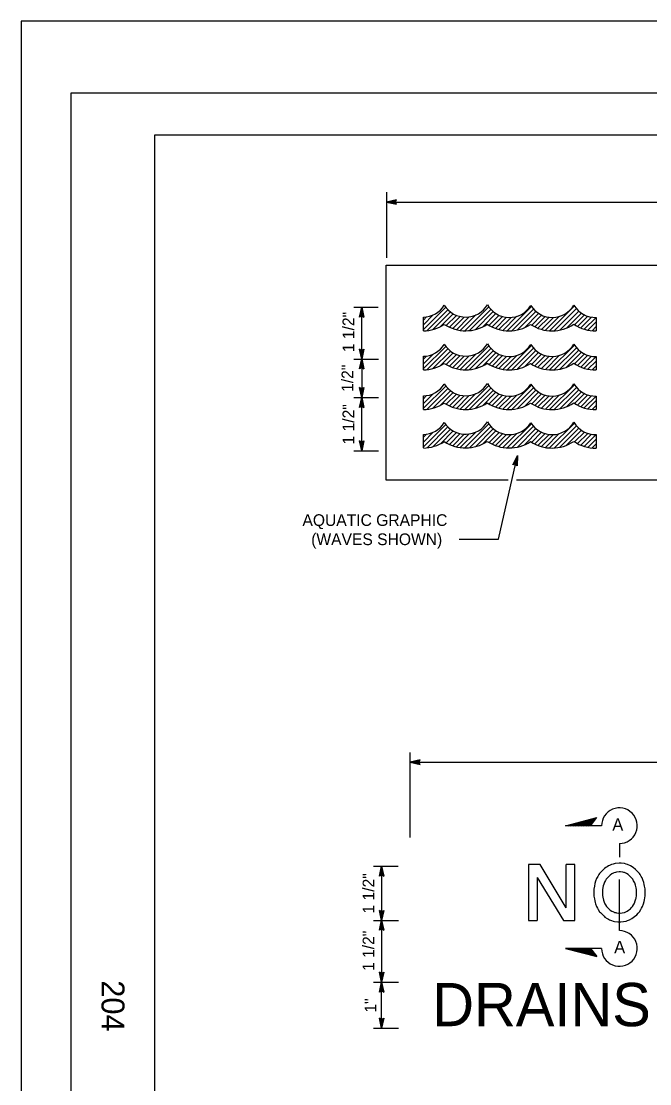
# Model space of a CAD drawing. Extents: x -894 to 866, y -472 to 714.
# Drawn here: x -894 to -517, y 77 to 714 of the extents above; entities that cross this region are included whole.
import ezdxf

# ---------------------------------------------------------------- set-up
doc = ezdxf.new("R2010")
doc.units = 0
for name, color, linetype in [('border_PLOTTING-ELEMENTS', 7, 'Continuous'), ('border_rw_22x34_Cut_Lines', 7, 'Continuous'), ('border_SHEET', 7, 'Continuous'), ('border_WITHIN-BORDER-anno', 7, 'Continuous'), ('df_DETAIL', 7, 'Continuous'), ('df_DETAIL-anno', 7, 'Continuous'), ('pp_PRESENTATION', 7, 'Continuous')]:
    doc.layers.add(name, color=color, linetype=linetype)

msp = doc.modelspace()

# ---------------------------------------------------------------- linework, layer by layer
at = {"layer": 'border_PLOTTING-ELEMENTS'}
for points in [[(-894.04, -472.44), (865.96, -472.44), (865.96, 713.56), (-894.04, 713.56)], [(-864.04, 670.56), (835.96, 670.56), (835.96, -429.44), (-864.04, -429.44)]]:
    msp.add_lwpolyline(points, close=True, dxfattribs=at)
at = {"layer": 'border_rw_22x34_Cut_Lines'}
msp.add_lwpolyline([(-864.04, 670.56), (835.96, 670.56), (835.96, -429.44), (-864.04, -429.44)], close=True, dxfattribs=at)
at = {"layer": 'border_SHEET'}
for p, q in [((-814.04, 645.56), (810.96, 645.56)), ((-814.04, -404.44), (-814.04, 645.56))]:
    msp.add_line(p, q, dxfattribs=at)
at = {"layer": 'df_DETAIL'}
for p, q in [((-675.38, 567.32), (64.32, 567.32)), ((-675.38, 438.45), (-675.38, 567.32)), ((-653.03, 528.73), (-639.66, 542.09)), ((-628.28, 528.02), (-613.87, 542.43)), ((-602.83, 528.01), (-588.29, 542.55)), ((-577.4, 527.99), (-562.5, 542.88)), ((-653.04, 534.37), (-651.11, 536.3)), ((-653.03, 527.98), (-653.04, 536.14)), ((-653.03, 531.55), (-647.1, 537.48)), ((-650.81, 528.12), (-638.33, 540.59)), ((-647.33, 528.77), (-636.81, 539.28)), ((-642.74, 530.52), (-635.1, 538.17)), ((-639.33, 531.11), (-633.18, 537.26)), ((-637.47, 530.14), (-631.01, 536.6)), ((-635.45, 529.33), (-628.53, 536.26)), ((-633.27, 528.68), (-625.57, 536.38)), ((-630.89, 528.23), (-621.63, 537.5)), ((-625.33, 528.14), (-612.61, 540.86)), ((-621.89, 528.75), (-611.16, 539.48)), ((-617.4, 530.42), (-609.52, 538.29)), ((-613.68, 531.3), (-607.68, 537.31)), ((-611.84, 530.31), (-605.6, 536.55)), ((-609.86, 529.47), (-603.24, 536.09)), ((-607.72, 528.78), (-600.48, 536.02)), ((-605.39, 528.28), (-596.99, 536.68)), ((-599.97, 528.04), (-587.04, 540.97)), ((-596.67, 528.52), (-585.6, 539.58)), ((-592.53, 529.83), (-583.98, 538.38)), ((-588.12, 531.4), (-582.15, 537.38)), ((-586.31, 530.39), (-580.09, 536.61)), ((-584.35, 529.52), (-577.74, 536.13)), ((-582.23, 528.81), (-575.01, 536.03)), ((-579.93, 528.29), (-571.59, 536.62)), ((-574.58, 527.98), (-561.29, 541.27)), ((-571.34, 528.39), (-559.89, 539.84)), ((-567.32, 529.58), (-558.29, 538.61)), ((-562.44, 531.63), (-556.51, 537.57)), ((-560.66, 530.59), (-554.49, 536.75)), ((-558.73, 529.69), (-552.21, 536.2)), ((-556.64, 528.94), (-549.58, 536.01)), ((-549.47, 536.01), (-549.43, 527.93)), ((-554.38, 528.37), (-549.45, 533.3)), ((-551.91, 528.02), (-549.44, 530.49)), ((-653.03, 505.32), (-639.66, 518.68)), ((-650.81, 504.71), (-638.33, 517.18)), ((-628.28, 504.61), (-613.87, 519.02)), ((-625.33, 504.73), (-612.61, 517.45)), ((-621.89, 505.34), (-611.16, 516.07)), ((-602.83, 504.6), (-588.29, 519.14)), ((-599.97, 504.63), (-587.04, 517.56)), ((-596.67, 505.11), (-585.6, 516.17)), ((-577.4, 504.58), (-562.5, 519.47)), ((-574.58, 504.57), (-561.29, 517.86)), ((-571.34, 504.98), (-559.89, 516.43)), ((-653.04, 510.96), (-651.11, 512.89)), ((-653.03, 504.57), (-653.04, 512.73)), ((-653.03, 508.14), (-647.1, 514.07)), ((-647.33, 505.36), (-636.81, 515.87)), ((-642.74, 507.11), (-635.1, 514.76)), ((-639.33, 507.7), (-633.18, 513.85)), ((-637.47, 506.73), (-631.01, 513.19)), ((-635.45, 505.92), (-628.53, 512.85)), ((-633.27, 505.27), (-625.57, 512.97)), ((-630.89, 504.82), (-621.63, 514.09)), ((-617.4, 507.01), (-609.52, 514.88)), ((-613.68, 507.89), (-607.68, 513.9)), ((-611.84, 506.9), (-605.6, 513.14)), ((-609.86, 506.06), (-603.24, 512.68)), ((-607.72, 505.37), (-600.48, 512.61)), ((-605.39, 504.87), (-596.99, 513.27)), ((-592.53, 506.42), (-583.98, 514.97)), ((-588.12, 507.99), (-582.15, 513.97)), ((-586.31, 506.98), (-580.09, 513.2)), ((-584.35, 506.11), (-577.74, 512.72)), ((-582.23, 505.4), (-575.01, 512.62)), ((-579.93, 504.88), (-571.59, 513.21)), ((-567.32, 506.17), (-558.29, 515.19)), ((-562.44, 508.22), (-556.51, 514.16)), ((-560.66, 507.18), (-554.49, 513.34)), ((-558.73, 506.28), (-552.21, 512.79)), ((-556.64, 505.53), (-549.58, 512.6)), ((-554.38, 504.96), (-549.45, 509.89)), ((-549.47, 512.6), (-549.43, 504.52)), ((-551.91, 504.61), (-549.44, 507.08)), ((-653.03, 481.55), (-639.66, 494.91)), ((-650.81, 480.94), (-638.33, 493.42)), ((-647.33, 481.59), (-636.81, 492.11)), ((-642.74, 483.35), (-635.1, 490.99)), ((-628.28, 480.85), (-613.87, 495.25)), ((-625.33, 480.96), (-612.61, 493.69)), ((-621.89, 481.58), (-611.16, 492.31)), ((-617.4, 483.24), (-609.52, 491.12)), ((-602.83, 480.84), (-588.29, 495.38)), ((-599.97, 480.87), (-587.04, 493.8)), ((-596.67, 481.34), (-585.6, 492.4)), ((-592.53, 482.65), (-583.98, 491.2)), ((-577.4, 480.81), (-562.5, 495.71)), ((-574.58, 480.8), (-561.29, 494.09)), ((-571.34, 481.22), (-559.89, 492.67)), ((-567.32, 482.41), (-558.29, 491.43)), ((-653.04, 487.2), (-651.11, 489.13)), ((-653.03, 480.8), (-653.04, 488.97)), ((-653.03, 484.37), (-647.1, 490.3)), ((-639.33, 483.93), (-633.18, 490.08)), ((-637.47, 482.97), (-631.01, 489.42)), ((-635.45, 482.16), (-628.53, 489.08)), ((-633.27, 481.51), (-625.57, 489.21)), ((-630.89, 481.06), (-621.63, 490.32)), ((-613.68, 484.13), (-607.68, 490.13)), ((-611.84, 483.14), (-605.6, 489.38)), ((-609.86, 482.29), (-603.24, 488.91)), ((-607.72, 481.61), (-600.48, 488.85)), ((-605.39, 481.11), (-596.99, 489.51)), ((-588.12, 484.23), (-582.15, 490.21)), ((-586.31, 483.22), (-580.09, 489.44)), ((-584.35, 482.35), (-577.74, 488.95)), ((-582.23, 481.64), (-575.01, 488.86)), ((-579.93, 481.11), (-571.59, 489.45)), ((-562.44, 484.45), (-556.51, 490.39)), ((-560.66, 483.41), (-554.49, 489.57)), ((-558.73, 482.51), (-552.21, 489.02)), ((-556.64, 481.77), (-549.58, 488.83)), ((-554.38, 481.2), (-549.45, 486.13)), ((-549.47, 488.84), (-549.43, 480.76)), ((-551.91, 480.84), (-549.44, 483.31)), ((-653.03, 458.49), (-639.66, 471.86)), ((-628.28, 457.79), (-613.87, 472.2)), ((-602.83, 457.78), (-588.29, 472.32)), ((-577.4, 457.75), (-562.5, 472.65)), ((-653.04, 464.14), (-651.11, 466.07)), ((-653.03, 457.75), (-653.04, 465.91)), ((-653.03, 461.32), (-647.1, 467.24)), ((-650.81, 457.89), (-638.33, 470.36)), ((-647.33, 458.54), (-636.81, 469.05)), ((-642.74, 460.29), (-635.1, 467.94)), ((-639.33, 460.87), (-633.18, 467.03)), ((-637.47, 459.91), (-631.01, 466.37)), ((-635.45, 459.1), (-628.53, 466.02)), ((-633.27, 458.45), (-625.57, 466.15)), ((-630.89, 458), (-621.63, 467.27)), ((-625.33, 457.9), (-612.61, 470.63)), ((-621.89, 458.52), (-611.16, 469.25)), ((-617.4, 460.18), (-609.52, 468.06)), ((-613.68, 461.07), (-607.68, 467.07)), ((-611.84, 460.08), (-605.6, 466.32)), ((-609.86, 459.23), (-603.24, 465.85)), ((-607.72, 458.55), (-600.48, 465.79)), ((-605.39, 458.05), (-596.99, 466.45)), ((-599.97, 457.81), (-587.04, 470.74)), ((-596.67, 458.29), (-585.6, 469.35)), ((-592.53, 459.6), (-583.98, 468.15)), ((-588.12, 461.17), (-582.15, 467.15)), ((-586.31, 460.16), (-580.09, 466.38)), ((-584.35, 459.29), (-577.74, 465.89)), ((-582.23, 458.58), (-575.01, 465.8)), ((-579.93, 458.06), (-571.59, 466.39)), ((-574.58, 457.74), (-561.29, 471.04)), ((-571.34, 458.16), (-559.89, 469.61)), ((-567.32, 459.35), (-558.29, 468.37)), ((-562.44, 461.4), (-556.51, 467.33)), ((-560.66, 460.36), (-554.49, 466.52)), ((-558.73, 459.46), (-552.21, 465.97)), ((-556.64, 458.71), (-549.58, 465.78)), ((-549.47, 465.78), (-549.43, 457.7)), ((-554.38, 458.14), (-549.45, 463.07)), ((-551.91, 457.79), (-549.44, 460.26)), ((-602.18, 438.45), (-675.38, 438.45)), ((-13.91, 438.45), (-597.19, 438.45)), ((-589.98, 208.06), (-589.98, 174.47)), ((-583.11, 208.06), (-589.98, 208.06)), ((-567.41, 182.19), (-583.11, 208.06)), ((-562.21, 208.06), (-567.41, 208.06)), ((-567.41, 182.19), (-567.41, 208.06)), ((-562.21, 174.47), (-562.21, 208.06)), ((-584.78, 200.34), (-569.09, 174.47)), ((-584.78, 200.34), (-584.78, 174.47)), ((-589.98, 174.47), (-584.78, 174.47)), ((-569.09, 174.47), (-562.21, 174.47))]:
    msp.add_line(p, q, dxfattribs=at)
for points in [[(-535.5, 208.85), (-538.14, 208.59), (-539.2, 208.33), (-540.26, 208.06), (-541.58, 207.53), (-542.11, 207.27), (-542.9, 206.74), (-543.7, 206.21), (-544.49, 205.68), (-544.75, 205.42), (-546.61, 203.56), (-547.4, 202.77), (-547.93, 201.98), (-548.46, 200.92), (-549.25, 199.6), (-549.78, 198.01), (-550.31, 196.69), (-550.57, 195.1), (-550.84, 193.25), (-550.84, 191.93), (-550.84, 191.13)], [(-520.15, 191.13), (-520.15, 192.72), (-520.15, 193.51), (-520.42, 195.1), (-520.68, 196.16), (-520.95, 197.22), (-521.48, 198.8), (-522.01, 200.13), (-522.54, 200.92), (-523.06, 201.98), (-523.59, 202.77), (-524.39, 203.56), (-525.97, 205.15), (-527.3, 206.21), (-528.88, 207.27), (-530.74, 208.06), (-531.53, 208.33), (-532.59, 208.59), (-534.44, 208.85), (-535.76, 208.85)], [(-534.98, 203.68), (-537.25, 203.45), (-537.94, 203.28), (-538.65, 203.1), (-539.45, 202.78), (-539.49, 202.76), (-540.02, 202.41), (-541.18, 201.64), (-542.93, 199.89), (-543.36, 199.46), (-543.42, 199.36), (-543.9, 198.42), (-544.5, 197.41), (-544.89, 196.22), (-545.27, 195.28), (-545.43, 194.31), (-545.64, 192.88), (-545.64, 191.93), (-545.64, 191.13)], [(-525.35, 191.13), (-525.35, 192.72), (-525.35, 193.08), (-525.51, 194.04), (-525.73, 194.9), (-525.94, 195.76), (-526.36, 197.01), (-526.63, 197.69), (-527.04, 198.3), (-527.57, 199.36), (-527.63, 199.46), (-529.45, 201.27), (-530.37, 202.01), (-531.37, 202.68), (-532.58, 203.2), (-532.98, 203.33), (-533.59, 203.48), (-534.81, 203.65), (-535.76, 203.65)], [(-550.84, 191.13), (-550.84, 190.34), (-550.84, 189.02), (-550.57, 187.43), (-550.31, 186.37), (-550.04, 185.31), (-549.78, 184.52), (-549.25, 182.93), (-548.72, 181.88), (-548.19, 181.08), (-547.4, 179.76), (-546.87, 179.23), (-544.75, 177.11), (-544.22, 176.59), (-542.9, 175.79), (-542.11, 175.26), (-541.58, 175), (-540.79, 174.73), (-540.26, 174.47), (-539.2, 174.2), (-538.41, 173.94), (-536.55, 173.68), (-535.23, 173.68), (-534.7, 173.68), (-533.12, 173.94), (-531.53, 174.2), (-530.74, 174.47), (-529.41, 175), (-528.09, 175.79), (-527.3, 176.32), (-526.5, 176.85), (-525.18, 177.91), (-524.39, 178.97), (-523.59, 179.76), (-522.8, 181.08), (-522.27, 181.88), (-521.74, 182.93), (-521.21, 184.52), (-520.68, 185.84), (-520.42, 186.9), (-520.15, 189.28), (-520.15, 191.13)], [(-545.64, 191.13), (-545.64, 190.34), (-545.64, 189.45), (-545.48, 188.49), (-545.05, 186.77), (-544.85, 186.16), (-544.43, 184.93), (-544.22, 184.49), (-543.8, 183.86), (-543.27, 182.98), (-543.19, 182.91), (-541, 180.71), (-540.12, 180.19), (-539.54, 179.8), (-538.79, 179.55), (-538.44, 179.38), (-537.74, 179.2), (-537.21, 179.02), (-536.18, 178.88), (-535.23, 178.88), (-535.13, 178.88), (-533.97, 179.07), (-532.79, 179.27), (-532.52, 179.35), (-531.73, 179.67), (-530.87, 180.19), (-530.18, 180.65), (-529.58, 181.05), (-528.94, 181.56), (-528.33, 182.38), (-527.72, 182.98), (-527.2, 183.86), (-526.78, 184.49), (-526.56, 184.93), (-526.1, 186.31), (-525.64, 187.45), (-525.55, 187.82), (-525.35, 189.57), (-525.35, 191.13)]]:
    msp.add_lwpolyline(points, dxfattribs=at)
for centre, radius, start, end in [((-653.31, 551.23), 15.09, 271.03653, 328.20009), ((-627.69, 551.39), 15.16, 212.1807, 329.36597), ((-601.51, 551.06), 15.07, 209.36105, 328.34829), ((-575.85, 551.1), 15.09, 211.77998, 329.5315), ((-549.82, 551.14), 15.14, 210.57548, 271.31914), ((-653.38, 551.45), 23.48, 270.86628, 303.2635), ((-627.72, 551.39), 23.37, 236.83136, 303.77926), ((-601.65, 551.46), 23.48, 236.1648, 303.24121), ((-575.91, 551.19), 23.26, 236.3928, 304.03561), ((-549.85, 551.21), 23.28, 235.9477, 271.05261), ((-653.31, 527.82), 15.09, 271.03653, 328.20009), ((-627.69, 527.98), 15.16, 212.1807, 329.36597), ((-601.51, 527.65), 15.07, 209.36105, 328.34829), ((-575.85, 527.69), 15.09, 211.77998, 329.5315), ((-549.82, 527.73), 15.14, 210.57548, 271.31914), ((-653.38, 528.04), 23.48, 270.86628, 303.2635), ((-627.72, 527.98), 23.37, 236.83136, 303.77926), ((-601.65, 528.05), 23.48, 236.1648, 303.24121), ((-575.91, 527.78), 23.26, 236.3928, 304.03561), ((-549.85, 527.8), 23.28, 235.9477, 271.05261), ((-653.31, 504.05), 15.09, 271.03653, 328.20009), ((-627.69, 504.22), 15.16, 212.1807, 329.36597), ((-601.51, 503.88), 15.07, 209.36105, 328.34829), ((-575.85, 503.92), 15.09, 211.77998, 329.5315), ((-549.82, 503.97), 15.14, 210.57548, 271.31914), ((-653.38, 504.28), 23.48, 270.86628, 303.2635), ((-627.72, 504.21), 23.37, 236.83136, 303.77926), ((-601.65, 504.29), 23.48, 236.1648, 303.24121), ((-575.91, 504.02), 23.26, 236.3928, 304.03561), ((-549.85, 504.04), 23.28, 235.9477, 271.05261), ((-653.31, 481), 15.09, 271.03653, 328.20009), ((-627.69, 481.16), 15.16, 212.1807, 329.36597), ((-601.51, 480.83), 15.07, 209.36105, 328.34829), ((-575.85, 480.86), 15.09, 211.77998, 329.5315), ((-549.82, 480.91), 15.14, 210.57548, 271.31914), ((-653.38, 481.22), 23.48, 270.86628, 303.2635), ((-627.72, 481.15), 23.37, 236.83136, 303.77926), ((-601.65, 481.23), 23.48, 236.1648, 303.24121), ((-575.91, 480.96), 23.26, 236.3928, 304.03561), ((-549.85, 480.98), 23.28, 235.9477, 271.05261)]:
    msp.add_arc(centre, radius, start, end, dxfattribs=at)
at = {"layer": 'df_DETAIL-anno'}
for p, q in [((-669.05, 606.53), (-675.05, 605.19)), ((-675.05, 605.19), (64.08, 605.19)), ((-675.05, 605.19), (-675.05, 605.19)), ((-675.05, 605.19), (-669.05, 603.86)), ((-674.87, 571.72), (-674.87, 611.1)), ((-669.27, 606.17), (-673.67, 605.19)), ((-673.66, 605.19), (-669.28, 604.22)), ((-669.5, 605.81), (-672.29, 605.19)), ((-672.29, 605.19), (-669.46, 604.57)), ((-669.68, 605.47), (-670.91, 605.19)), ((-670.91, 605.19), (-669.7, 604.93)), ((-669.85, 605.19), (-669.05, 606.53)), ((-669.05, 603.86), (-669.85, 605.19)), ((-669.05, 606.53), (-669.05, 606.53)), ((-669.05, 603.86), (-669.05, 603.86)), ((-694.66, 542.2), (-680.19, 542.2)), ((-690.02, 511.01), (-690.02, 542.2)), ((-690.02, 542.2), (-690.02, 542.2)), ((-691.36, 536.2), (-691.36, 536.2)), ((-688.69, 536.2), (-688.69, 536.2)), ((-691.35, 517.01), (-691.35, 517.01)), ((-688.68, 517.01), (-688.68, 517.01)), ((-694.66, 511.01), (-679.93, 511.01)), ((-690.02, 511.29), (-690.02, 511.29)), ((-690.02, 511.01), (-690.02, 488.01)), ((-690.02, 511.01), (-690.02, 511.01)), ((-691.36, 505.29), (-691.36, 505.29)), ((-688.69, 505.29), (-688.69, 505.29)), ((-691.35, 494), (-691.35, 494)), ((-688.68, 494), (-688.68, 494)), ((-694.66, 488.01), (-679.93, 488.01)), ((-690.02, 456.05), (-690.02, 488.01)), ((-690.02, 488.01), (-690.02, 488.01)), ((-690.02, 488), (-690.02, 488)), ((-691.36, 482.01), (-691.36, 482.01)), ((-688.69, 482.01), (-688.69, 482.01)), ((-691.35, 462.05), (-691.35, 462.05)), ((-688.68, 462.05), (-688.68, 462.05)), ((-694.66, 456.05), (-679.93, 456.05)), ((-690.02, 456.05), (-690.02, 456.05)), ((-607.92, 403.17), (-596.72, 453.23)), ((-599.4, 447.69), (-596.72, 453.23)), ((-596.72, 453.23), (-596.8, 447.09)), ((-596.72, 453.23), (-596.72, 453.23)), ((-597.91, 448.17), (-599.4, 447.69)), ((-599.4, 447.69), (-599.4, 447.69)), ((-599, 447.82), (-597.04, 451.89)), ((-598.6, 447.97), (-597.36, 450.54)), ((-598.22, 448.06), (-597.67, 449.2)), ((-596.8, 447.09), (-597.91, 448.17)), ((-597.67, 449.2), (-597.69, 447.96)), ((-597.36, 450.54), (-597.39, 447.65)), ((-597.04, 451.88), (-597.09, 447.4)), ((-596.8, 447.09), (-596.8, 447.09)), ((-631.5, 403.17), (-607.92, 403.17)), ((-660.92, 224.31), (-660.92, 275.24)), ((-654.92, 270.78), (-660.92, 269.44)), ((-660.92, 269.44), (82.58, 269.44)), ((-660.92, 269.44), (-660.92, 269.44)), ((-660.92, 269.44), (-654.92, 268.11)), ((-655.14, 270.43), (-659.54, 269.44)), ((-659.53, 269.44), (-655.16, 268.47)), ((-655.37, 270.07), (-658.16, 269.45)), ((-658.16, 269.45), (-655.33, 268.82)), ((-655.55, 269.72), (-656.78, 269.45)), ((-656.78, 269.45), (-655.57, 269.18)), ((-655.72, 269.44), (-654.92, 270.78)), ((-654.92, 268.11), (-655.72, 269.44)), ((-654.92, 270.78), (-654.92, 270.78)), ((-654.92, 268.11), (-654.92, 268.11)), ((-682.94, 207.09), (-668.23, 207.09)), ((-678.06, 207.09), (-678.06, 174.44)), ((-678.06, 207.09), (-678.06, 207.09)), ((-679.4, 201.09), (-679.4, 201.09)), ((-676.73, 201.09), (-676.73, 201.09)), ((-679.39, 180.44), (-679.39, 180.44)), ((-676.72, 180.44), (-676.72, 180.44)), ((-682.94, 174.44), (-667.97, 174.44)), ((-678.06, 174.72), (-678.06, 174.72)), ((-678.06, 174.44), (-678.06, 137.58)), ((-678.06, 174.44), (-678.06, 174.44)), ((-679.4, 168.72), (-679.4, 168.72)), ((-676.73, 168.72), (-676.73, 168.72)), ((-679.39, 143.56), (-679.39, 143.56)), ((-676.72, 143.56), (-676.72, 143.56)), ((-682.94, 137.58), (-667.97, 137.58)), ((-678.06, 110), (-678.06, 137.58)), ((-678.06, 137.58), (-678.06, 137.58)), ((-678.06, 137.56), (-678.06, 137.56)), ((-679.4, 131.58), (-679.4, 131.58)), ((-676.73, 131.58), (-676.73, 131.58)), ((-679.39, 116), (-679.39, 116)), ((-676.72, 116), (-676.72, 116)), ((-682.94, 110), (-667.97, 110)), ((-678.06, 110), (-678.06, 110))]:
    msp.add_line(p, q, dxfattribs=at)
for points in [[(-691.36, 536.2), (-690.02, 542.2), (-688.69, 536.2), (-689.05, 536.42), (-690.02, 540.81), (-691.01, 536.42), (-690.65, 536.63), (-690.02, 539.44), (-689.4, 536.63), (-689.76, 536.84), (-690.03, 538.06), (-690.3, 536.84), (-690.02, 537), (-688.69, 536.2), (-690.02, 537)], [(-688.68, 517.01), (-690.02, 511.01), (-691.35, 517.01), (-691, 516.8), (-690.03, 512.4), (-689.04, 516.8), (-689.39, 516.58), (-690.02, 513.77), (-690.64, 516.58), (-690.29, 516.37), (-690.02, 515.15), (-689.75, 516.37), (-690.02, 516.21), (-691.35, 517.01), (-690.02, 516.21)], [(-691.36, 505.29), (-690.02, 511.29), (-688.69, 505.29), (-689.05, 505.5), (-690.02, 509.9), (-691.01, 505.5), (-690.65, 505.71), (-690.02, 508.53), (-689.4, 505.72), (-689.76, 505.93), (-690.03, 507.15), (-690.3, 505.93), (-690.02, 506.09), (-688.69, 505.29), (-690.02, 506.09)], [(-688.68, 494), (-690.02, 488), (-691.35, 494), (-691, 493.78), (-690.03, 489.39), (-689.04, 493.79), (-689.39, 493.57), (-690.02, 490.76), (-690.64, 493.57), (-690.29, 493.36), (-690.02, 492.14), (-689.75, 493.36), (-690.02, 493.2), (-691.35, 494), (-690.02, 493.2)], [(-691.36, 482.01), (-690.02, 488.01), (-688.69, 482.01), (-689.05, 482.23), (-690.02, 486.62), (-691.01, 482.22), (-690.65, 482.44), (-690.02, 485.25), (-689.4, 482.44), (-689.76, 482.65), (-690.03, 483.87), (-690.3, 482.65), (-690.02, 482.81), (-688.69, 482.01), (-690.02, 482.81)], [(-688.68, 462.05), (-690.02, 456.05), (-691.35, 462.05), (-691, 461.84), (-690.03, 457.45), (-689.04, 461.84), (-689.39, 461.63), (-690.02, 458.82), (-690.64, 461.63), (-690.29, 461.41), (-690.02, 460.2), (-689.75, 461.42), (-690.02, 461.25), (-691.35, 462.05), (-690.02, 461.25)], [(-679.4, 201.09), (-678.06, 207.09), (-676.73, 201.09), (-677.09, 201.3), (-678.06, 205.7), (-679.05, 201.3), (-678.7, 201.51), (-678.07, 204.33), (-677.44, 201.52), (-677.8, 201.73), (-678.07, 202.95), (-678.34, 201.73), (-678.06, 201.89), (-676.73, 201.09), (-678.06, 201.89)], [(-676.72, 180.44), (-678.06, 174.44), (-679.4, 180.44), (-679.04, 180.22), (-678.07, 175.83), (-677.08, 180.22), (-677.43, 180.01), (-678.06, 177.2), (-678.69, 180.01), (-678.33, 179.8), (-678.06, 178.58), (-677.79, 179.8), (-678.06, 179.64), (-679.4, 180.44), (-678.06, 179.64)], [(-679.4, 168.72), (-678.06, 174.72), (-676.73, 168.72), (-677.09, 168.93), (-678.06, 173.33), (-679.05, 168.93), (-678.7, 169.14), (-678.07, 171.95), (-677.44, 169.14), (-677.8, 169.36), (-678.07, 170.57), (-678.34, 169.35), (-678.06, 169.52), (-676.73, 168.72), (-678.06, 169.52)], [(-676.72, 143.56), (-678.06, 137.56), (-679.4, 143.56), (-679.04, 143.35), (-678.07, 138.95), (-677.08, 143.35), (-677.43, 143.14), (-678.06, 140.32), (-678.69, 143.14), (-678.33, 142.92), (-678.06, 141.71), (-677.79, 142.93), (-678.06, 142.76), (-679.4, 143.56), (-678.06, 142.76)], [(-679.4, 131.58), (-678.06, 137.58), (-676.73, 131.58), (-677.09, 131.79), (-678.06, 136.19), (-679.05, 131.79), (-678.7, 132), (-678.07, 134.81), (-677.44, 132), (-677.8, 132.22), (-678.07, 133.43), (-678.34, 132.21), (-678.06, 132.38), (-676.73, 131.58), (-678.06, 132.38)], [(-676.72, 116), (-678.06, 110), (-679.4, 116), (-679.04, 115.78), (-678.07, 111.39), (-677.08, 115.78), (-677.43, 115.57), (-678.06, 112.76), (-678.69, 115.57), (-678.33, 115.36), (-678.06, 114.14), (-677.79, 115.36), (-678.06, 115.2), (-679.4, 116), (-678.06, 115.2)]]:
    msp.add_lwpolyline(points, close=True, dxfattribs=at)
at = {"layer": 'pp_PRESENTATION'}
for p, q in [((-567.9, 231.33), (-549, 236.15)), ((-552.9, 231.33), (-549, 236.15)), ((-546.25, 231.33), (-567.9, 231.33)), ((-566.35, 231.33), (-549.4, 235.65)), ((-564.79, 231.33), (-549.81, 235.15)), ((-563.24, 231.33), (-550.21, 234.65)), ((-561.68, 231.33), (-550.62, 234.15)), ((-560.13, 231.33), (-551.02, 233.65)), ((-558.57, 231.33), (-551.42, 233.15)), ((-557.02, 231.33), (-551.83, 232.65)), ((-555.46, 231.33), (-552.23, 232.15)), ((-553.91, 231.33), (-552.64, 231.65)), ((-535.56, 220.64), (-535.56, 212.51)), ((-535.55, 176.57), (-535.51, 199.08)), ((-535.56, 168.44), (-535.56, 176.57)), ((-567.9, 157.75), (-549, 152.93)), ((-546.25, 157.75), (-567.9, 157.75)), ((-566.34, 157.75), (-549.4, 153.43)), ((-564.79, 157.75), (-549.81, 153.93)), ((-563.24, 157.75), (-550.21, 154.43)), ((-561.68, 157.75), (-550.62, 154.93)), ((-560.13, 157.75), (-551.02, 155.43)), ((-558.57, 157.75), (-551.42, 155.93)), ((-557.02, 157.75), (-551.83, 156.43)), ((-555.46, 157.75), (-552.23, 156.93)), ((-553.91, 157.75), (-552.64, 157.43)), ((-552.9, 157.75), (-549, 152.93))]:
    msp.add_line(p, q, dxfattribs=at)
for centre, start, end in [((-535.56, 231.33), 269.99947, 179.99996), ((-535.56, 157.75), 180.00004, 90.00053)]:
    msp.add_arc(centre, 10.69, start, end, dxfattribs=at)

# ---------------------------------------------------------------- texts
at = {"layer": 'border_WITHIN-BORDER-anno'}
msp.add_text('204', height=13.78, rotation=270, dxfattribs=at).set_placement((-845.95, 138.66))
at = {"layer": 'df_DETAIL'}
msp.add_text('DRAINS TO WATERWAY', height=25.9199, dxfattribs=at).set_placement((-647.69, 111.14))
at = {"layer": 'df_DETAIL-anno'}
for s, p in [('1 1/2"', (-694.5, 515.21)), ('1/2"', (-695.07, 491.37)), ('1 1/2"', (-694.5, 459.88)), ('1 1/2"', (-682.44, 178.71)), ('1 1/2"', (-682.44, 144.24)), ('1"', (-681.2, 119.28))]:
    msp.add_text(s, height=7, rotation=90, dxfattribs=at).set_placement(p)
for s, p in [('AQUATIC GRAPHIC', (-725.52, 411.02)), ('(WAVES SHOWN)', (-720.27, 399.53))]:
    msp.add_text(s, height=7, dxfattribs=at).set_placement(p)
at = {"layer": 'pp_PRESENTATION'}
for p in [(-539.81, 228.31), (-538.69, 154.88)]:
    msp.add_text('A', height=7.39, dxfattribs=at).set_placement(p)

doc.saveas('drawing.dxf')
